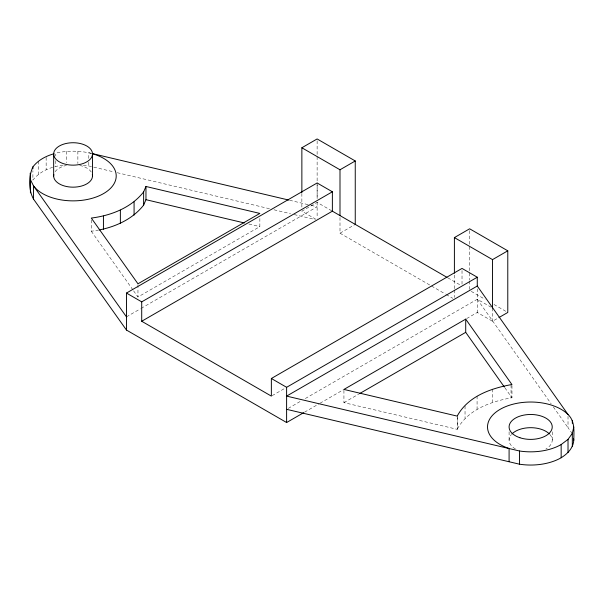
<?xml version="1.0" encoding="UTF-8"?>
<svg xmlns="http://www.w3.org/2000/svg" width="604" height="604" viewBox="0 0 604 604"><rect width="100%" height="100%" fill="white"/><g stroke="black" fill="none" stroke-linecap="round" stroke-linejoin="round"><path stroke-width="0.45" stroke-dasharray="3.02 2.27" d="M317.123 198.542L317.123 184.816M454.397 275.077L454.397 289.044M462.022 284.182L462.022 268.425M477.273 312.925L477.273 288.863M509.089 440.142L509.089 431.649M552.23 440.142L552.23 431.649M572.328 433.695L568.017 427.685L568.017 416.367M343.933 390.38L343.933 402.641L457.341 429.353L457.462 415.612M457.462 428.817C468.183 409.557 490.546 401.683 511.044 397.885L511.966 397.809L511.966 385.548M63.005 165.141C51.725 166.561 40.106 170.887 32.903 180.075L32.903 170.645M133.62 290.886L137.961 297.002L259.856 226.628L259.856 217.191M126.463 316.858L140.309 308.855M141.125 308.387L317.123 206.779L308.863 204.824M339.999 217.44L339.999 233.197L355.25 224.394M272.178 395.643L285.209 388.115M288.244 408.38L301.283 400.852M305.352 398.504L477.273 299.244L490.924 307.119M304.537 412.177L319.206 403.714M320.022 403.245L343.646 389.603M466.681 318.565L477.273 312.449L492.524 321.26L498.149 318.014M343.933 402.641L358.648 394.148M91.551 153.416C79.841 150.532 67.55 150.449 55.795 153.137L55.795 155.968M91.317 219.954L91.317 231.272L98.241 230.116M83.337 165.194L88.803 165.972L113.56 171.83M289.61 200.271L307.949 204.613M117.229 172.699L270.358 208.924M274.02 209.792L290.532 213.695M294.193 214.563L315.288 219.554M248.923 224.039L259.856 226.628M331.724 210.804L317.123 202.378L301.864 211.181L315.514 219.063M447.858 277.855L461.26 285.594M471.271 291.377L485.065 299.335M493.989 304.492L507.783 312.449M339.999 233.197L430.697 285.564M431.513 286.032L445.405 294.057M446.22 294.526L452.758 298.3M91.317 231.272L133.084 290.124M477.273 299.244L551.173 403.842M553.347 406.922L568.017 427.685M504.891 387.798L511.966 397.809M511.044 384.673L511.044 397.885M492.773 389.044L492.773 402.256M492.524 308.048L492.524 321.26M477.077 395.998L477.077 409.202M469.648 230.66L469.648 245.609M469.648 246.538L469.648 280.165M469.648 281.094L469.648 289.505M465.035 406.001L465.035 418.27M457.341 416.141L457.341 429.353M454.397 289.973L454.397 297.387M317.123 140.815L317.123 155.741M317.123 156.67L317.123 181.857M317.123 182.785L317.123 198.648M317.123 202.204L317.123 218.104M301.864 193.461L301.864 207.451M137.961 284.741L137.961 297.002M88.803 158.429L88.803 152.767A43.141 24.907 0 0 1 91.619 153.469M88.803 162.197L88.803 165.972M77.871 151.204L77.871 163.473M66.614 151.332L66.614 162.65M55.795 160.687L55.795 166.342M46.146 157.44L46.146 169.709M38.339 161.185L38.339 174.382M55.138 171.672A19.411 11.212 0 0 1 66.44 165.428M79.713 165.428A19.411 11.212 0 0 1 91.461 172.359M550.002 434.631A21.57 12.457 0 0 1 545.91 448.946M515.408 448.946A21.57 12.457 0 0 1 511.316 434.631"/><path stroke-width="0.91" d="M286.613 422.528L286.613 387.307L271.362 378.497L271.362 396.111L141.713 321.26L141.713 301.864L126.463 293.061L126.463 330.056L286.613 422.528L303.721 412.653M301.864 192.525L301.864 147.761L317.123 138.95L355.25 160.966L355.25 224.394M454.397 273.197L454.397 237.599L469.648 228.795L507.783 250.811L507.783 312.449L498.949 317.553M492.524 308.048L492.524 259.614L507.783 250.811M509.089 461.713L509.089 448.5A43.141 24.907 0 0 1 500.15 409.323A43.141 24.907 0 0 1 568.017 414.48C575.114 421.177 573.906 431.309 573.8 440.142C573.332 448.002 567.518 453.823 561.161 457.756A43.141 24.907 0 0 1 519.493 464.197L286.613 409.323M519.493 464.197L519.493 450.992L286.613 396.111L477.273 286.032L477.273 277.228L462.022 268.425L271.362 378.497M561.161 457.756L561.161 444.544L568.017 439.387L572.328 433.378L573.8 426.93M568.017 452.592L568.017 439.387M572.328 446.59L572.328 433.378M572.328 423.313L572.328 420.49M126.463 330.056L33.545 199.139C28.396 190.064 28.569 176.172 32.903 166.878C38.143 160.105 45.912 156.006 54.035 153.748M143.631 191.906L145.964 186.477L259.856 213.423L137.961 283.797L91.317 218.067C110.955 215.56 131.098 207.889 143.631 191.906L143.631 205.118C132.812 218.958 116.021 226.674 99.101 229.973M143.631 205.118L145.964 199.682L145.964 186.477M126.463 293.061L317.123 182.982L332.374 191.785L332.374 211.181L447.043 277.387M301.864 147.761L339.999 169.777L355.25 160.966M141.713 301.864L332.374 191.785M141.713 321.26L332.374 211.181M286.613 387.307L477.273 277.228M465.714 319.131L343.933 389.437L457.341 416.141L457.462 415.612C468.183 396.345 490.546 388.47 511.044 384.673L511.966 384.605L465.714 319.131L465.714 332.336L504.348 387.028M359.463 393.68L465.714 332.336M92.472 153.635L288.697 200.052M145.964 199.682L244.371 222.959M454.397 237.599L492.524 259.614M126.463 316.858L33.545 185.934L30.419 179.69L30.2 173.189M477.273 286.032L568.017 414.48M573.43 438.527L573.8 440.142M339.999 169.777L339.999 215.583M134.08 201.91L134.08 215.115M120.37 210.139L120.37 223.344M103.435 216.043L103.435 229.248M92.487 153.945A19.411 11.212 0 0 1 63.367 163.646A19.411 11.212 0 0 1 63.367 144.235A19.411 11.212 0 0 1 92.487 153.945L92.487 175.96M53.658 153.945L53.658 175.96M33.545 199.139L33.545 185.934A43.141 24.907 0 0 0 102.71 194.058A43.141 24.907 0 0 0 92.54 153.733M32.903 166.878L32.903 168.765M30.419 179.69L30.419 192.887M92.321 174.496A19.411 11.212 0 0 1 73.076 187.165A19.411 11.212 0 0 1 53.824 174.496M561.161 444.544A43.141 24.907 0 0 1 519.493 450.992M511.981 433.914A21.57 12.457 0 0 1 549.338 433.914M519.87 437.719A21.57 12.457 0 0 0 552.23 426.93A21.57 12.457 0 0 0 519.87 416.148A21.57 12.457 0 0 0 519.87 437.719"/></g></svg>
